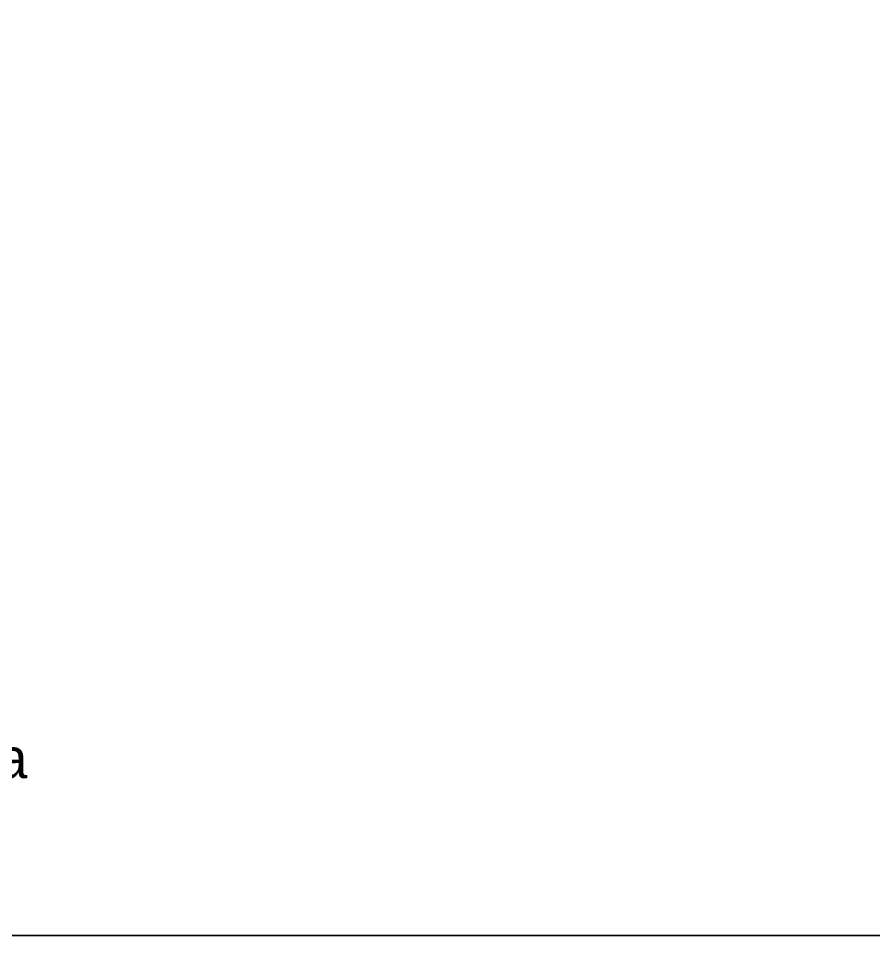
# Model space of a CAD drawing. Header units: millimetres. Extents: x 56222 to 3066687, y -650199 to -121287.
# Drawn here: x 140238.3 to 140493.4, y -185767.3 to -185493.7 of the extents above; entities that cross this region are included whole.
import ezdxf

# ---------------------------------------------------------------- set-up
doc = ezdxf.new("R2010")
doc.units = ezdxf.units.MM
doc.header["$MEASUREMENT"] = 0
doc.linetypes.add('DASHEDX2', pattern=[1.5, 1, -0.5])
doc.layers.add('Dimension', color=10, linetype='DASHEDX2', lineweight=20)
doc.layers.add('XX~SLAB ( BEAM )~ ( DIM )', color=7, linetype='Continuous', lineweight=9)
doc.styles.get("Standard").update_dxf_attribs({"font": 'arial.ttf', "height": 6})

# ---------------------------------------------------------------- blocks, each defined once
blk = doc.blocks.new('hgwg')
at = {"layer": 'Dimension', "true_color": 0xd39e00}
h = blk.add_hatch(color=42, dxfattribs=at)
h.dxf.hatch_style = 1
h.paths.add_polyline_path([(27505.71, 45.05), (27494.27, 45.05), (27494.27, 44.9), (27505.71, 44.9)])
h = blk.add_hatch(color=42, dxfattribs=at)
h.dxf.hatch_style = 1
h.paths.add_polyline_path([(27523.3, 44.9), (27509.68, 44.9), (27509.68, 44.75), (27523.3, 44.75)])
at = {"layer": 'Dimension', "color": 42, "true_color": 0xd39e00}
for p, q in [((27494.27, 45.05), (27505.71, 45.05)), ((27494.27, 44.9), (27494.27, 45.05)), ((27494.27, 44.9), (27505.71, 44.9)), ((27505.71, 45.05), (27505.71, 44.9)), ((27509.68, 44.9), (27523.3, 44.9)), ((27509.68, 44.9), (27509.68, 44.75)), ((27509.68, 44.75), (27523.3, 44.75)), ((27523.3, 44.75), (27523.3, 44.9))]:
    blk.add_line(p, q, dxfattribs=at)
at = {"layer": 'Dimension', "color": 42, "true_color": 0xd39e00, "attachment_point": 1}
for s, width, insert, char_height in [('{\\fCinzel|b0|i0|c0|p2;\\H1.5x;M\\fAmsterdam One|b0|i0|c0|p2;\\H2x;aya}', 85.3277, (27490.17, 69.17), 6), ('{\\fCinzel|b0|i0|c0|p0;SPACE     STUDIO}', 66.129, (27494.83, 47.86), 2.5)]:
    blk.add_mtext_dynamic_manual_height_columns(s, width=width, gutter_width=30, heights=[0], dxfattribs=dict(at, insert=insert, char_height=char_height))

msp = doc.modelspace()

# ---------------------------------------------------------------- linework, layer by layer
at = {"layer": 'XX~SLAB ( BEAM )~ ( DIM )', "color": 3, "lineweight": 30}
msp.add_lwpolyline([(139732.46, -184966.74), (142065.68, -184966.74), (142065.68, -185767.3), (139732.46, -185767.3)], close=True, dxfattribs=at)

# ---------------------------------------------------------------- block references
at = {"layer": 'Dimension', "color": 42, "true_color": 0xd39e00, "xscale": 0.6616973117267821, "yscale": 0.6616973117267821, "zscale": 0.6616973117267821}
msp.add_blockref('hgwg', (122018.53, -185754.21, 0.12), dxfattribs=at)

doc.saveas('drawing.dxf')
